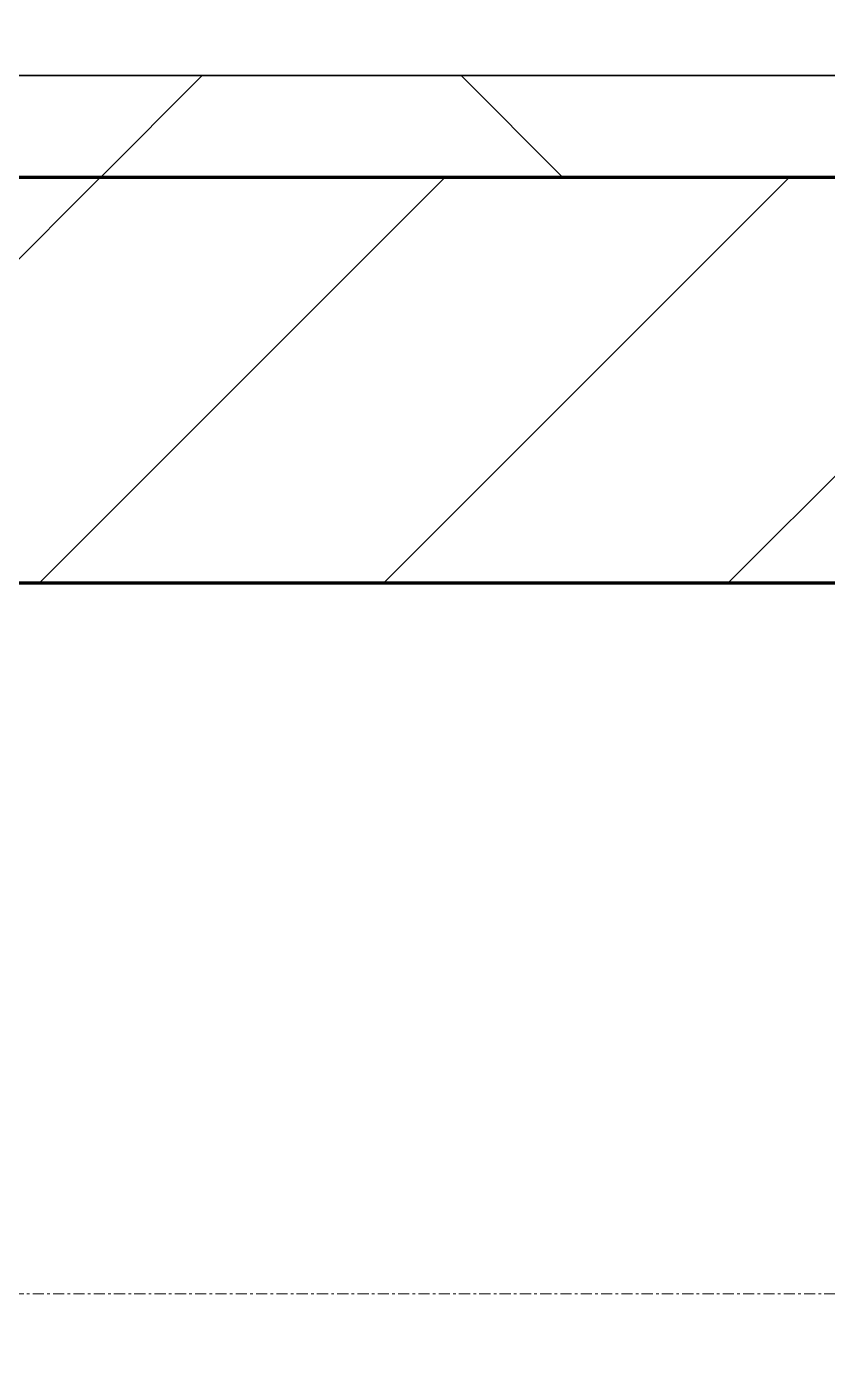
# Model space of a CAD drawing. Header units: millimetres. Extents: x -726012 to -647389, y -20772 to 18805.
# Drawn here: x -668790 to -668396, y 3542 to 4203 of the extents above; entities that cross this region are included whole.
import ezdxf
from ezdxf.xclip import XClip

# ---------------------------------------------------------------- set-up
doc = ezdxf.new("R2010")
doc.units = ezdxf.units.MM
doc.header["$XCLIPFRAME"] = 0
doc.linetypes.add('DPA_Grid _ Level 100', pattern=[10, 5.5, -1.6, 1.3, -1.6])
for name, color, linetype, lineweight in [('A-GLAZ-CURT', 2, 'Continuous', 9), ('A-WALL', 5, 'Continuous', 35), ('A-WALL-FNSH', 2, 'Continuous', 35), ('A-WALL-PATT', 1, 'Continuous', 35), ('S-GRID', 251, 'Continuous', 9)]:
    doc.layers.add(name, color=color, linetype=linetype, lineweight=lineweight)
doc.layers.add('A11_ALU.SOLID SHEET', color=2, linetype='Continuous')

# ---------------------------------------------------------------- blocks, each defined once
blk = doc.blocks.new('PPLS-PP19_Custom Tile Pattern - Custom Tile Pattern-V212-4233-01 ENLARGED MULTI-PURPOSE LEVEL - REFLECTED CEILING PLAN - SHEET 4')
at = {"layer": 'A-GLAZ-CURT'}
for p, q in [((-300, 0), (300, 0)), ((300, 0), (-300, 0)), ((230.06, 0), (300, 0)), ((-300, -50), (300, -50)), ((300, -50), (-300, -50))]:
    blk.add_line(p, q, dxfattribs=at)
for points, knots in [([(300, 0), (286.53, 0), (254.22, 0), (207.11, 0), (177.41, 0), (159.34, 0), (158.33, 0), (158.3, 0)], [-285.253232, -285.253232, -285.253232, -285.253232, -244.693688, -187.987675, -143.776725, -129.632772, -123.352749, -123.352749, -123.352749, -123.352749]), ([(214.94, 0), (220.29, 0), (242.26, 0), (266.73, 0), (281.71, 0), (291.71, 0), (296.52, 0), (297.86, 0), (298.09, 0)], [-7026.793662, -7026.793662, -7026.793662, -7026.793662, -6582.165592, -6068.460911, -5766.029927, -5566.724884, -5280.360606, -5199.253518, -5199.253518, -5199.253518, -5199.253518]), ([(300, 0), (288.22, 0), (262, 0), (230.43, 0), (219.94, 0), (219.02, 0)], [-12528.858583, -12528.858583, -12528.858583, -12528.858583, -11905.454923, -11162.864862, -10856.732305, -10856.732305, -10856.732305, -10856.732305]), ([(284.76, 0), (284.76, 0), (285.09, 0), (287.47, 0), (293.59, 0), (297.76, 0), (300, 0)], [-4110.630118, -4110.630118, -4110.630118, -4110.630118, -4053.389046, -3959.664717, -3862.421465, -3746.95702, -3746.95702, -3746.95702, -3746.95702]), ([(297.38, 0), (295.84, 0), (291.62, 0), (285.38, 0), (284.87, 0)], [-4803.172655, -4803.172655, -4803.172655, -4803.172655, -4358.271401, -4143.037883, -4143.037883, -4143.037883, -4143.037883])]:
    blk.add_open_spline(points, degree=3, knots=knots, dxfattribs=at)
blk = doc.blocks.new('PPLS-PP19_Custom Tile Pattern - Custom Tile Pattern-V213-4233-01 ENLARGED MULTI-PURPOSE LEVEL - REFLECTED CEILING PLAN - SHEET 4')
at = {"layer": 'A-GLAZ-CURT'}
for p, q in [((-300, 0), (300, 0)), ((300, 0), (-300, 0)), ((-293.07, 0), (-275.75, 0)), ((-275.75, 0), (-293.07, 0)), ((-222.32, 0), (-205, 0)), ((-205, 0), (-222.32, 0)), ((-300, -50), (300, -50)), ((300, -50), (-300, -50))]:
    blk.add_line(p, q, dxfattribs=at)
at = {"layer": 'A-GLAZ-CURT', "flags": 128}
for points in [[(-300, 0), (-291.56, 0), (-283.3, 0), (-275.2, 0), (-267.26, 0), (-259.45, 0), (-251.77, 0), (-244.2, 0), (-236.74, 0), (-229.36, 0), (-222.06, 0), (-214.83, 0), (-207.71, 0), (-200.76, 0), (-194.02, 0), (-187.54, 0), (-181.38, 0), (-175.58, 0), (-170.25, 0), (-165.64, 0), (-162.01, 0), (-159.53, 0), (-157.46, 0), (-154.52, 0), (-149.42, 0), (-141.84, 0), (-132.81, 0), (-126.08, 0)], [(-179.9, 0), (-184.81, 0), (-190.44, 0), (-196.37, 0), (-202.58, 0), (-209.04, 0), (-215.73, 0), (-222.63, 0), (-229.72, 0), (-236.97, 0), (-244.39, 0), (-251.96, 0), (-259.67, 0), (-267.51, 0), (-275.48, 0), (-283.55, 0), (-291.73, 0), (-300, 0)], [(-125.17, 0), (-128.55, 0), (-134.16, 0), (-140.03, 0), (-145.5, 0), (-150.63, 0), (-155.53, 0), (-160.27, 0), (-164.95, 0), (-169.65, 0), (-174.47, 0), (-179.49, 0)]]:
    blk.add_lwpolyline(points, dxfattribs=at)
at = {"layer": 'A-GLAZ-CURT'}
for points, knots in [([(-300, 0), (-284.65, 0), (-236.57, 0), (-174.61, 0), (-129.95, 0), (-110.8, 0), (-99.5, 0), (-91.46, 0)], [-5323.127839, -5323.127839, -5323.127839, -5323.127839, -4502.809032, -2700.551212, -1002.059161, -460.363443, 0, 0, 0, 0]), ([(-248.24, 0), (-259.43, 0), (-276.22, 0), (-294.48, 0), (-300, 0)], [-14407.928396, -14407.928396, -14407.928396, -14407.928396, -13729.592194, -13439.944408, -13439.944408, -13439.944408, -13439.944408]), ([(-248.32, 0), (-250.07, 0), (-257.04, 0), (-262.59, 0), (-264.9, 0), (-265.4, 0)], [-646.396986, -646.396986, -646.396986, -646.396986, -543.655514, -208.940337, 0, 0, 0, 0]), ([(-258.6, 0), (-257.91, 0), (-255.19, 0), (-251.33, 0), (-248.36, 0)], [-5722.54675, -5722.54675, -5722.54675, -5722.54675, -5657.471696, -5492.108626, -5492.108626, -5492.108626, -5492.108626]), ([(-248.24, 0), (-246.87, 0), (-238.15, 0), (-225.99, 0), (-213.1, 0), (-200.2, 0), (-189.68, 0), (-182.14, 0), (-179.91, 0)], [-5489.840269, -5489.840269, -5489.840269, -5489.840269, -5413.335975, -5017.494783, -4832.723979, -4666.091899, -4349.945572, -4225.083916, -4225.083916, -4225.083916, -4225.083916]), ([(-179.91, 0), (-190.77, 0), (-212.49, 0), (-236.28, 0), (-248.21, 0)], [-15933.852001, -15933.852001, -15933.852001, -15933.852001, -15131.813646, -14408.49639, -14408.49639, -14408.49639, -14408.49639]), ([(-180.28, 0), (-181.91, 0), (-189.1, 0), (-209.77, 0), (-229.8, 0), (-244.03, 0), (-247.4, 0)], [-1859.507641, -1859.507641, -1859.507641, -1859.507641, -1755.085331, -1400.429864, -858.079193, -664.109872, -664.109872, -664.109872, -664.109872]), ([(-133.82, 0), (-135.51, 0), (-137.8, 0), (-149.31, 0), (-162.01, 0), (-177.91, 0), (-199.46, 0), (-216.65, 0), (-231.26, 0), (-233.46, 0), (-234, 0)], [-2731.647847, -2731.647847, -2731.647847, -2731.647847, -2418.507304, -2308.929706, -2113.765672, -1763.376603, -1422.553702, -978.033455, -846.069444, -682.911962, -682.911962, -682.911962, -682.911962]), ([(-233.49, 0), (-233.44, 0), (-232.38, 0), (-230.74, 0), (-225.3, 0), (-223.63, 0)], [-455.274641, -455.274641, -455.274641, -455.274641, -440.605512, -119.536984, 0, 0, 0, 0]), ([(-223.63, 0), (-219.39, 0), (-206.17, 0), (-191.9, 0), (-182.33, 0), (-180.72, 0)], [-5463.295695, -5463.295695, -5463.295695, -5463.295695, -5161.076232, -4739.070012, -4653.918555, -4653.918555, -4653.918555, -4653.918555]), ([(-137.88, 0), (-140.56, 0), (-147.66, 0), (-147.69, 0), (-158.72, 0), (-171.64, 0), (-177.39, 0), (-179.92, 0)], [-3187.727384, -3187.727384, -3187.727384, -3187.727384, -2919.378265, -2477.344047, -2237.412286, -2029.680487, -1867.259278, -1867.259278, -1867.259278, -1867.259278]), ([(-179.91, 0), (-176.6, 0), (-167.16, 0), (-152.12, 0), (-136.84, 0), (-127.33, 0), (-124.19, 0), (-123.43, 0), (-123.28, 0)], [-4639.84903, -4639.84903, -4639.84903, -4639.84903, -4465.409639, -4149.119819, -3839.893365, -3647.167523, -3488.92562, -3439.852845, -3439.852845, -3439.852845, -3439.852845]), ([(-179.89, 0), (-175.9, 0), (-168.55, 0), (-158.7, 0), (-157.22, 0)], [-4224.698943, -4224.698943, -4224.698943, -4224.698943, -4000.813434, -3840.635403, -3840.635403, -3840.635403, -3840.635403]), ([(-72.93, 0), (-75.51, 0), (-91.45, 0), (-125.91, 0), (-163.02, 0), (-178.92, 0)], [-19442.345229, -19442.345229, -19442.345229, -19442.345229, -18935.241197, -17136.203329, -15958.17956, -15958.17956, -15958.17956, -15958.17956]), ([(-152.35, 0), (-151.03, 0), (-147.71, 0), (-143.57, 0), (-138.62, 0)], [-3494.978217, -3494.978217, -3494.978217, -3494.978217, -3371.022232, -3227.460399, -3227.460399, -3227.460399, -3227.460399]), ([(-118.78, 0), (-121.86, 0), (-126.28, 0), (-136.96, 0), (-147.46, 0), (-150.03, 0), (-150.57, 0)], [-5938.474035, -5938.474035, -5938.474035, -5938.474035, -5700.061948, -5508.838257, -5298.784692, -5196.16478, -5196.16478, -5196.16478, -5196.16478]), ([(-150.34, 0), (-150.07, 0), (-147.75, 0), (-142.6, 0), (-127.86, 0), (-116.42, 0), (-112.25, 0)], [-4948.728362, -4948.728362, -4948.728362, -4948.728362, -4883.323924, -4440.880425, -4054.690705, -3835.264481, -3835.264481, -3835.264481, -3835.264481]), ([(-111.59, 0), (-120.58, 0), (-131.71, 0), (-147.74, 0), (-149.07, 0)], [-6954.343663, -6954.343663, -6954.343663, -6954.343663, -6449.282163, -6277.220794, -6277.220794, -6277.220794, -6277.220794]), ([(-148.23, 0), (-146.94, 0), (-140.15, 0), (-137.28, 0), (-133.93, 0), (-128.78, 0), (-126.5, 0)], [-6162.058746, -6162.058746, -6162.058746, -6162.058746, -6017.569127, -5560.701257, -5364.112219, -5231.017328, -5231.017328, -5231.017328, -5231.017328]), ([(-112.66, 0), (-117.34, 0), (-126.04, 0), (-139.03, 0), (-146.11, 0), (-146.95, 0)], [-1190.970275, -1190.970275, -1190.970275, -1190.970275, -945.742622, -741.901385, -489.130243, -489.130243, -489.130243, -489.130243]), ([(-146.69, 0), (-146.59, 0), (-145.49, 0), (-135.69, 0), (-128.29, 0), (-125.15, 0)], [-420.34245, -420.34245, -420.34245, -420.34245, -406.956646, -290.263673, 0, 0, 0, 0]), ([(-127.41, 0), (-131.63, 0), (-133.16, 0), (-134.09, 0), (-134.15, 0)], [-8540.990293, -8540.990293, -8540.990293, -8540.990293, -8266.114998, -8246.473386, -8246.473386, -8246.473386, -8246.473386]), ([(-134.15, 0), (-133.32, 0), (-130.31, 0), (-117.33, 0), (-92.04, 0), (-74.02, 0), (-62.74, 0), (-60.36, 0), (-59.97, 0)], [-7657.439573, -7657.439573, -7657.439573, -7657.439573, -7293.749979, -6839.55839, -6236.997189, -5713.340575, -5140.470607, -5006.787413, -5006.787413, -5006.787413, -5006.787413]), ([(-120.13, 0), (-120.14, 0), (-120.24, 0), (-121.3, 0), (-129.25, 0), (-133.82, 0)], [-2933.992132, -2933.992132, -2933.992132, -2933.992132, -2920.575025, -2840.280255, -2731.647847, -2731.647847, -2731.647847, -2731.647847]), ([(-113.43, 0), (-113.44, 0), (-113.96, 0), (-119.73, 0), (-125.43, 0), (-127.03, 0), (-127.41, 0)], [-328.499627, -328.499627, -328.499627, -328.499627, -282.672656, -98.539552, -24.539552, 0, 0, 0, 0]), ([(-126.5, 0), (-122.44, 0), (-117.47, 0), (-112.68, 0), (-112.43, 0)], [-5231.017328, -5231.017328, -5231.017328, -5231.017328, -4994.692869, -4981.921265, -4981.921265, -4981.921265, -4981.921265]), ([(-125.15, 0), (-124.93, 0), (-122.05, 0), (-116.67, 0), (-111.67, 0)], [-3362.7396, -3362.7396, -3362.7396, -3362.7396, -3342.215224, -3082.5113, -3082.5113, -3082.5113, -3082.5113]), ([(-122.08, 0), (-122.01, 0), (-121.69, 0), (-121.2, 0), (-120.88, 0)], [-3136.336417, -3136.336417, -3136.336417, -3136.336417, -3110.304437, -3035.164275, -3035.164275, -3035.164275, -3035.164275]), ([(-43.92, 0), (-45.51, 0), (-47.12, 0), (-60.59, 0), (-81.23, 0), (-99.51, 0), (-114.02, 0), (-117.28, 0), (-118.78, 0)], [-1608.336718, -1608.336718, -1608.336718, -1608.336718, -1405.135169, -1060.00838, -740.068933, -229.489605, -116.330425, 0, 0, 0, 0]), ([(-117.74, 0), (-117.19, 0), (-114.78, 0), (-113.43, 0), (-113.43, 0)], [-821.249067, -821.249067, -821.249067, -821.249067, -394.672656, -330.879064, -330.879064, -330.879064, -330.879064]), ([(-43.18, 0), (-43.34, 0), (-46.84, 0), (-58.97, 0), (-85.2, 0), (-103.35, 0), (-110.84, 0), (-111.63, 0)], [-3572.491555, -3572.491555, -3572.491555, -3572.491555, -3538.256648, -2842.901703, -2193.204658, -1433.981041, -1338.70819, -1338.70819, -1338.70819, -1338.70819]), ([(-111.58, 0), (-111, 0), (-103.01, 0), (-90.42, 0), (-75.26, 0), (-68.41, 0), (-65.12, 0), (-63.63, 0)], [-3823.393876, -3823.393876, -3823.393876, -3823.393876, -3793.097032, -3402.597032, -3144.956779, -3050.982048, -2969.237017, -2969.237017, -2969.237017, -2969.237017]), ([(-111.58, 0), (-111.45, 0), (-108.01, 0), (-98.9, 0), (-85.29, 0), (-71.67, 0), (-65.93, 0), (-65.07, 0)], [-3080.980884, -3080.980884, -3080.980884, -3080.980884, -3074.362186, -2902.289527, -2605.247022, -2322.099534, -2241.8264, -2241.8264, -2241.8264, -2241.8264]), ([(-86.16, 0), (-91.37, 0), (-99.55, 0), (-108.44, 0), (-111.58, 0)], [-1681.3698, -1681.3698, -1681.3698, -1681.3698, -1374.161226, -1209.833204, -1209.833204, -1209.833204, -1209.833204]), ([(-111.57, 0), (-103.45, 0), (-86.19, 0), (-63.44, 0), (-54.4, 0), (-48.53, 0), (-30.79, 0), (-18.03, 0), (8.61, 0), (15.02, 0), (22.91, 0), (31, 0), (39.04, 0), (51.19, 0), (58.74, 0), (61.34, 0), (61.45, 0)], [-4966.871729, -4966.871729, -4966.871729, -4966.871729, -4542.524482, -4008.285538, -3689.699207, -3546.54457, -3315.260113, -2864.387349, -2439.246196, -2084.094819, -1956.422387, -1818.904206, -1645.594513, -1443.202566, -1228.752106, -1120.932285, -1120.932285, -1120.932285, -1120.932285]), ([(-111.16, 0), (-110.68, 0), (-106.82, 0), (-96.78, 0), (-71.33, 0), (-42.53, 0), (-12.78, 0), (4.23, 0), (9.64, 0), (10.14, 0), (10.18, 0)], [-5480.487471, -5480.487471, -5480.487471, -5480.487471, -5430.283136, -5103.229623, -4799.173296, -4065.652676, -3589.737505, -3285.047089, -3066.359526, -3044.715262, -3044.715262, -3044.715262, -3044.715262]), ([(9.32, 0), (9.08, 0), (7.65, 0), (2.57, 0), (-12.23, 0), (-25.64, 0), (-40, 0), (-56.24, 0), (-75.59, 0), (-94, 0), (-107.46, 0), (-110.88, 0), (-111.04, 0)], [-2922.926651, -2922.926651, -2922.926651, -2922.926651, -2882.788014, -2720.818881, -2518.50168, -2125.455881, -1792.521578, -1466.981642, -1208.454564, -789.402658, -501.969187, -487.154442, -487.154442, -487.154442, -487.154442]), ([(-44.38, 0), (-46.99, 0), (-58.05, 0), (-78.2, 0), (-100.35, 0), (-109.96, 0), (-110.5, 0)], [-8253.382896, -8253.382896, -8253.382896, -8253.382896, -8073.216054, -7508.296369, -7004.680444, -6974.689771, -6974.689771, -6974.689771, -6974.689771]), ([(-91.46, 0), (-90.09, 0), (-84.7, 0), (-77.43, 0), (-72.73, 0), (-72.64, 0), (-72.64, 0)], [-19832.387487, -19832.387487, -19832.387487, -19832.387487, -19753.885894, -19541.04734, -19478.625389, -19471.062469, -19471.062469, -19471.062469, -19471.062469]), ([(-63.96, 0), (-64.13, 0), (-72.5, 0), (-80.63, 0), (-86.16, 0)], [-2171.769325, -2171.769325, -2171.769325, -2171.769325, -2007.031671, -1681.3698, -1681.3698, -1681.3698, -1681.3698]), ([(-29.03, 0), (-33.97, 0), (-43.74, 0), (-56.37, 0), (-71.66, 0), (-77.83, 0), (-82.66, 0), (-83.28, 0), (-83.28, 0)], [-2680.714891, -2680.714891, -2680.714891, -2680.714891, -2413.671296, -2161.752162, -2006.592567, -1646.621388, -1424.436217, -1393.971743, -1393.971743, -1393.971743, -1393.971743]), ([(-83.28, 0), (-83.28, 0), (-82.91, 0), (-76.14, 0), (-62.97, 0), (-51.78, 0), (-44.89, 0), (-43.5, 0)], [-1393.4169, -1393.4169, -1393.4169, -1393.4169, -1353.722004, -1274.333717, -1073.56893, -651.549973, -536.142978, -536.142978, -536.142978, -536.142978]), ([(-66.39, 0), (-66.39, 0), (-63.63, 0), (-53.63, 0), (-34.42, 0), (-29.82, 0), (-29.19, 0)], [-2493.31794, -2493.31794, -2493.31794, -2493.31794, -2315.303971, -1809.437387, -963.711516, -666.19313, -666.19313, -666.19313, -666.19313]), ([(-43.26, 0), (-46.13, 0), (-56.16, 0), (-65.77, 0), (-66.37, 0), (-66.38, 0)], [-3151.56098, -3151.56098, -3151.56098, -3151.56098, -2981.410125, -2542.574734, -2498.224237, -2498.224237, -2498.224237, -2498.224237]), ([(-63.63, 0), (-61.49, 0), (-57.39, 0), (-54.51, 0), (-46.7, 0), (-43.22, 0)], [-2969.237017, -2969.237017, -2969.237017, -2969.237017, -2851.217951, -2734.127174, -2478.481376, -2478.481376, -2478.481376, -2478.481376]), ([(-58.83, 0), (-58.37, 0), (-57.29, 0), (-54.23, 0), (-46.33, 0), (-42.62, 0), (-41.76, 0)], [-4859.52896, -4859.52896, -4859.52896, -4859.52896, -4680.891996, -4469.85053, -4321.566175, -4270.495146, -4270.495146, -4270.495146, -4270.495146]), ([(-51.83, 0), (-51.83, 0), (-51.78, 0), (-47.4, 0), (-46.01, 0), (-40.22, 0), (-36.78, 0)], [-632.814994, -632.814994, -632.814994, -632.814994, -627.965721, -508.377888, -260.442412, 0, 0, 0, 0]), ([(76.63, 0), (74.8, 0), (67.65, 0), (53.52, 0), (37, 0), (24.07, 0), (12.82, 0), (-2.9, 0), (-20.62, 0), (-32.81, 0), (-44.85, 0), (-51.43, 0), (-51.79, 0)], [-3095.572228, -3095.572228, -3095.572228, -3095.572228, -2950.589685, -2634.532728, -2313.748533, -2106.613311, -1925.670641, -1617.263037, -1290.787923, -1039.307308, -819.71621, -644.910881, -644.910881, -644.910881, -644.910881]), ([(-36.33, 0), (-36.43, 0), (-37.27, 0), (-41.19, 0), (-43.04, 0), (-43.43, 0)], [-1855.773136, -1855.773136, -1855.773136, -1855.773136, -1810.870157, -1672.078046, -1627.947369, -1627.947369, -1627.947369, -1627.947369]), ([(-43.23, 0), (-40.47, 0), (-35.94, 0), (-33.57, 0), (-29.94, 0), (-28.57, 0)], [-528.489414, -528.489414, -528.489414, -528.489414, -296.515819, -83.513472, 0, 0, 0, 0]), ([(-26.75, 0), (-27.82, 0), (-33.5, 0), (-39.6, 0), (-43.23, 0)], [-8718.362214, -8718.362214, -8718.362214, -8718.362214, -8532.293389, -8279.806846, -8279.806846, -8279.806846, -8279.806846]), ([(-43.07, 0), (-42.22, 0), (-40.79, 0), (-40.46, 0), (-40.44, 0)], [-2474.780881, -2474.780881, -2474.780881, -2474.780881, -2410.990208, -2350.645972, -2350.645972, -2350.645972, -2350.645972]), ([(-36.62, 0), (-36.62, 0), (-39.82, 0), (-41.55, 0), (-42.62, 0)], [-4069.478503, -4069.478503, -4069.478503, -4069.478503, -3858.647035, -3613.495893, -3613.495893, -3613.495893, -3613.495893]), ([(31.18, 0), (25.97, 0), (11.99, 0), (-13.43, 0), (-32.78, 0), (-42.61, 0)], [-4496.803627, -4496.803627, -4496.803627, -4496.803627, -4222.080604, -3745.412743, -3164.417367, -3164.417367, -3164.417367, -3164.417367]), ([(-41.76, 0), (-39.9, 0), (-37.72, 0), (-36.92, 0), (-36.77, 0)], [-4270.495146, -4270.495146, -4270.495146, -4270.495146, -4161.040818, -4106.245333, -4106.245333, -4106.245333, -4106.245333]), ([(-36.78, 0), (-32.43, 0), (-19.22, 0), (8.83, 0), (43.36, 0), (70.92, 0), (82.12, 0), (83.66, 0)], [-6191.144455, -6191.144455, -6191.144455, -6191.144455, -5862.463379, -5340.621928, -4573.028122, -4094.177415, -3869.465285, -3869.465285, -3869.465285, -3869.465285]), ([(-36.29, 0), (-36.29, 0), (-34.66, 0), (-28.88, 0), (-26.95, 0), (-26.54, 0)], [-9150.272121, -9150.272121, -9150.272121, -9150.272121, -9057.163041, -8919.836787, -8834.607043, -8834.607043, -8834.607043, -8834.607043]), ([(25.08, 0), (17.85, 0), (3.16, 0), (-16.58, 0), (-34.76, 0), (-36.04, 0)], [-10340.845716, -10340.845716, -10340.845716, -10340.845716, -9884.23066, -9424.652049, -9182.880979, -9182.880979, -9182.880979, -9182.880979]), ([(-33.34, 0), (-33.34, 0), (-32.93, 0), (-31.16, 0), (-30.52, 0)], [-2415.024266, -2415.024266, -2415.024266, -2415.024266, -2357.633367, -2323.618664, -2323.618664, -2323.618664, -2323.618664]), ([(25.11, 0), (17.77, 0), (2.48, 0), (-17.84, 0), (-30.57, 0), (-31.82, 0), (-32, 0)], [-3758.330174, -3758.330174, -3758.330174, -3758.330174, -3333.063701, -2994.501669, -2698.150104, -2614.070998, -2614.070998, -2614.070998, -2614.070998]), ([(-30.76, 0), (-30.73, 0), (-29.99, 0), (-23.47, 0), (-15.75, 0), (-15.19, 0)], [-54176.191683, -54176.191683, -54176.191683, -54176.191683, -54157.274271, -53749.15266, -53717.791567, -53717.791567, -53717.791567, -53717.791567]), ([(-30.52, 0), (-27.11, 0), (-17.83, 0), (5.99, 0), (22.06, 0), (37.44, 0), (45.92, 0), (57.76, 0), (64.47, 0), (72.74, 0), (75.22, 0), (76.03, 0), (76.21, 0)], [-2323.618664, -2323.618664, -2323.618664, -2323.618664, -2142.497158, -1716.209403, -1206.526904, -1089.329421, -901.315459, -753.071572, -495.328968, -421.953223, -334.951786, -290.452333, -290.452333, -290.452333, -290.452333]), ([(-13, 0), (-14.35, 0), (-17.68, 0), (-25.97, 0), (-29.52, 0), (-30.21, 0)], [-55207.591944, -55207.591944, -55207.591944, -55207.591944, -54789.006179, -54461.685999, -54290.791712, -54290.791712, -54290.791712, -54290.791712]), ([(8.33, 0), (8.19, 0), (7.18, 0), (0.32, 0), (-13.89, 0), (-24.92, 0), (-29.03, 0)], [-3574.286521, -3574.286521, -3574.286521, -3574.286521, -3526.962355, -3285.499107, -2903.012179, -2680.714891, -2680.714891, -2680.714891, -2680.714891]), ([(-28.98, 0), (-28.66, 0), (-27.39, 0), (-24.45, 0), (-22.56, 0)], [-166.548282, -166.548282, -166.548282, -166.548282, -102.06493, 0, 0, 0, 0]), ([(-28.57, 0), (-26.93, 0), (-20.29, 0), (-11.45, 0), (2.08, 0), (13.15, 0), (21.24, 0), (24.62, 0), (24.72, 0), (24.72, 0)], [-5361.429781, -5361.429781, -5361.429781, -5361.429781, -5261.36855, -5050.479954, -4785.90057, -4596.498881, -4445.288762, -4384.376941, -4376.041937, -4376.041937, -4376.041937, -4376.041937]), ([(-22.56, 0), (-20.27, 0), (-17.03, 0), (-11.36, 0), (-7.66, 0), (-6.6, 0), (-6.44, 0)], [-56468.192263, -56468.192263, -56468.192263, -56468.192263, -56344.022017, -56303.229861, -56166.290093, -56124.392176, -56124.392176, -56124.392176, -56124.392176]), ([(-15.19, 0), (-13.07, 0), (7.48, 0), (42.82, 0), (88.72, 0), (120.63, 0), (138.28, 0), (138.53, 0)], [-461.142613, -461.142613, -461.142613, -461.142613, -429.606584, -390.253598, -346.313304, -291.370682, -290.5735, -290.5735, -290.5735, -290.5735]), ([(-6.54, 0), (-6.73, 0), (-7.2, 0), (-7.6, 0), (-7.79, 0)], [-56009.792147, -56009.792147, -56009.792147, -56009.792147, -55949.290093, -55895.192118, -55895.192118, -55895.192118, -55895.192118]), ([(-2.63, 0), (-2.47, 0), (-1.22, 0), (4.92, 0), (15.97, 0), (22.54, 0), (24.49, 0)], [-226.825321, -226.825321, -226.825321, -226.825321, -220.269177, -206.416616, -198.214427, -187.717507, -187.717507, -187.717507, -187.717507]), ([(103.09, 0), (101.08, 0), (86.31, 0), (63.34, 0), (35.84, 0), (12, 0), (3.08, 0), (-1.67, 0), (-2.25, 0)], [-375.435014, -375.435014, -375.435014, -375.435014, -369.147452, -330.153101, -307.516438, -285.83788, -246.234814, -234.646884, -234.646884, -234.646884, -234.646884]), ([(24.69, 0), (24.54, 0), (20.99, 0), (15.48, 0), (10.8, 0), (9.63, 0)], [-4368.572414, -4368.572414, -4368.572414, -4368.572414, -4306.476363, -4080.000647, -3772.857994, -3772.857994, -3772.857994, -3772.857994]), ([(18.16, 0), (19.15, 0), (22.55, 0), (24.31, 0), (24.88, 0)], [-5700.113719, -5700.113719, -5700.113719, -5700.113719, -5554.232259, -5434.992151, -5434.992151, -5434.992151, -5434.992151]), ([(93.08, 0), (89.53, 0), (84.61, 0), (74.4, 0), (62.26, 0), (51.85, 0), (43.81, 0), (29.53, 0), (20.67, 0), (18.85, 0), (18.16, 0)], [-7462.392379, -7462.392379, -7462.392379, -7462.392379, -7135.649961, -6924.452779, -6738.82075, -6548.303034, -6314.283804, -6135.05769, -5972.647715, -5832.674503, -5832.674503, -5832.674503, -5832.674503]), ([(30.82, 0), (29.27, 0), (27.43, 0), (25.59, 0), (25.32, 0)], [-10462.034656, -10462.034656, -10462.034656, -10462.034656, -10363.088938, -10345.789827, -10345.789827, -10345.789827, -10345.789827]), ([(70.61, 0), (66.16, 0), (55.8, 0), (39.78, 0), (31.51, 0), (26.01, 0)], [-4647.237329, -4647.237329, -4647.237329, -4647.237329, -4326.416877, -4098.545751, -3775.88033, -3775.88033, -3775.88033, -3775.88033]), ([(27.44, 0), (27.9, 0), (29.54, 0), (38.07, 0), (53.39, 0), (71.67, 0), (84.83, 0), (85.88, 0), (90.84, 0), (92.75, 0)], [-5037.309798, -5037.309798, -5037.309798, -5037.309798, -4887.603822, -4705.298446, -4353.683244, -3960.84581, -3759.045785, -3336.541051, -2916.337252, -2916.337252, -2916.337252, -2916.337252]), ([(27.89, 0), (29.09, 0), (33.4, 0), (48.37, 0), (68.98, 0), (85.23, 0), (93.42, 0)], [-147.777612, -147.777612, -147.777612, -147.777612, -135.792042, -118.513713, -97.899267, -72.750065, -72.750065, -72.750065, -72.750065]), ([(53.18, 0), (53.06, 0), (52.22, 0), (44.99, 0), (36.46, 0), (30.82, 0)], [-622.740158, -622.740158, -622.740158, -622.740158, -566.066452, -360.610861, 0, 0, 0, 0]), ([(136.44, 0), (121.66, 0), (86.93, 0), (51.16, 0), (31.18, 0)], [-106.750556, -106.750556, -106.750556, -106.750556, -59.610984, 0, 0, 0, 0]), ([(93.42, 0), (85.54, 0), (72.7, 0), (57.82, 0), (46.51, 0), (41.18, 0), (36.02, 0), (35.54, 0), (35.54, 0)], [-387.042465, -387.042465, -387.042465, -387.042465, -357.622665, -341.267687, -334.000314, -326.15566, -319.318397, -317.489778, -317.489778, -317.489778, -317.489778]), ([(36.29, 0), (37.77, 0), (48.82, 0), (64.79, 0), (95.91, 0), (124.45, 0), (132.42, 0), (134.6, 0)], [-314.598523, -314.598523, -314.598523, -314.598523, -305.899624, -287.17622, -249.500363, -194.761443, -152.241002, -152.241002, -152.241002, -152.241002]), ([(61.47, 0), (61.47, 0), (61.21, 0), (54.61, 0), (53.71, 0), (53.56, 0)], [-1113.311073, -1113.311073, -1113.311073, -1113.311073, -1096.402191, -891.204116, -747.28819, -747.28819, -747.28819, -747.28819]), ([(76.22, 0), (75.58, 0), (73.64, 0), (71.05, 0), (70.61, 0)], [-193.634889, -193.634889, -193.634889, -193.634889, -31.537676, 0, 0, 0, 0])]:
    blk.add_open_spline(points, degree=3, knots=knots, dxfattribs=at)
for points in [[(-112.23, 0), (-114.85, 0), (-116.83, 0), (-117.56, 0)], [(-115.82, 0), (-115.16, 0), (-113.73, 0), (-111.65, 0)], [(-111.71, 0), (-113.93, 0), (-115.04, 0), (-115.63, 0)], [(-39.84, 0), (-39.08, 0), (-38.11, 0), (-37.36, 0)], [(80.35, 0), (79.57, 0), (78.27, 0), (76.63, 0)], [(84.06, 0), (83.48, 0), (82.41, 0), (81.72, 0)]]:
    blk.add_open_spline(points, degree=3, dxfattribs=at)
blk = doc.blocks.new('*U885')
at = {"layer": 'A-GLAZ-CURT'}
for name, p in [('PPLS-PP19_Custom Tile Pattern - Custom Tile Pattern-V212-4233-01 ENLARGED MULTI-PURPOSE LEVEL - REFLECTED CEILING PLAN - SHEET 4', (7200, 11720.41)), ('PPLS-PP19_Custom Tile Pattern - Custom Tile Pattern-V213-4233-01 ENLARGED MULTI-PURPOSE LEVEL - REFLECTED CEILING PLAN - SHEET 4', (7800, 11720.41))]:
    blk.add_blockref(name, p, dxfattribs=at)
blk = doc.blocks.new('*U1287')
blk.add_lwpolyline([(21173.36, -580), (28210, -580), (28210, -6849.96), (45954.15, -6849.96), (45954.15, 600), (82995.06, 600), (83086.47, 650), (90052, 650), (90392, 990), (103159.16, 990), (103159.16, 4990), (21173.36, 4990), (21173.36, 3485.45), (21203.36, 3485.45), (21203.36, 925.54), (21173.36, 925.54), (21173.36, -580)])
blk = doc.blocks.new('*U1069')
at = {"layer": 'S-GRID', "linetype": 'DPA_Grid _ Level 100'}
blk.add_line((24470.65, 11120.41), (-48391.93, 11120.41), dxfattribs=at)

msp = doc.modelspace()

# ---------------------------------------------------------------- hatches: boundary and pattern name
at = {"layer": 'A-WALL-PATT', "lineweight": 9}
h = msp.add_hatch(dxfattribs=at)
h.set_pattern_fill('FP_3', color=256, style=0, pattern_type=2)
h.set_pattern_definition([(45, (0, 0), (-212.13203, 212.13203), []), (135, (0, 0), (-212.13203, -212.13203), [])])
h.paths.add_polyline_path([(-661708.03, 4129.02), (-661758.03, 4179.02), (-698678.22, 4179.02), (-698678.22, 4129.02), (-663127.46, 4129.02)])
h = msp.add_hatch(dxfattribs=at)
h.set_pattern_fill('FP_2', color=256, style=0, pattern_type=2)
h.set_pattern_definition([(45, (0, 0), (-84.852814, 84.852814), [])])
h.paths.add_polyline_path([(-661508.03, 3929.02), (-661708.03, 4129.02), (-698478.22, 4129.02), (-698478.22, 3929.02), (-661790.87, 3929.02)])

# ---------------------------------------------------------------- linework, layer by layer
at = {"layer": 'A-WALL', "color": 7, "lineweight": 70}
for p, q in [((-698478.22, 4129.02), (-661708.03, 4129.02)), ((-661790.87, 3929.02), (-672727.37, 3929.02))]:
    msp.add_line(p, q, dxfattribs=at)
at = {"layer": 'A-WALL-FNSH', "color": 250}
for p, q in [((-698678.22, 4179.02), (-661758.03, 4179.02)), ((-661708.03, 4129.02), (-698678.22, 4129.02))]:
    msp.add_line(p, q, dxfattribs=at)

# ---------------------------------------------------------------- block references
msp.add_blockref('*U885', (-676282.37, -7541.39))

# ---------------------------------------------------------------- next in the draw order: block references
at = {"layer": 'A11_ALU.SOLID SHEET'}
ref = msp.add_blockref('*U1287', (-744682.37, 3579.02), dxfattribs=at)
XClip(ref).set_block_clipping_path([(22516.8245944298, -23612.0000696909), (92487.8891097467, 7199.9972603897)])

# ---------------------------------------------------------------- next in the draw order: block references
msp.add_blockref('*U1069', (-676282.37, -7541.39))

doc.saveas('drawing.dxf')
